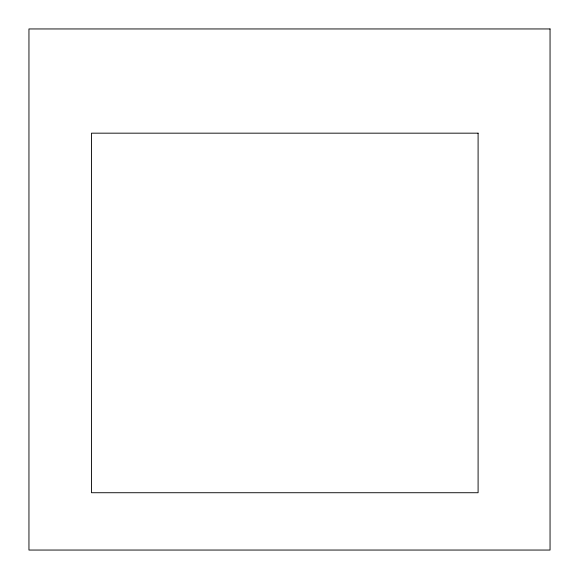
<?xml version="1.0" encoding="UTF-8"?>
<svg xmlns="http://www.w3.org/2000/svg" width="579" height="579" viewBox="0 0 579 579"><rect width="100%" height="100%" fill="white"/><g stroke="black" fill="none" stroke-linecap="round" stroke-linejoin="round"><path stroke-width="0.87" d="M550.05 28.95L28.95 28.95L28.95 550.05L550.05 550.05L550.05 28.95M478.095 133.17L91.482 133.17L91.482 492.729L478.095 492.729L478.095 133.17"/></g></svg>
